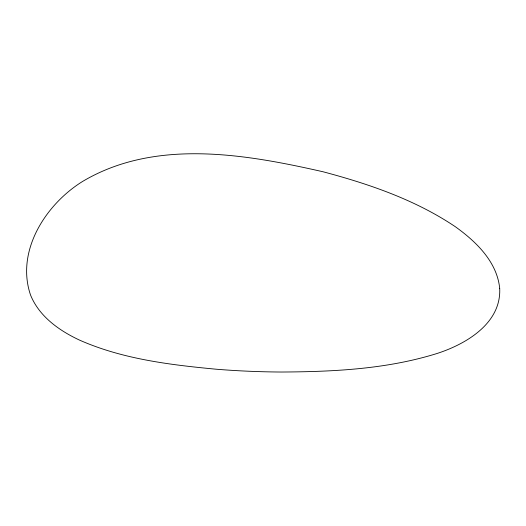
<?xml version="1.0" encoding="UTF-8"?>
<svg xmlns="http://www.w3.org/2000/svg" width="526" height="526" viewBox="0 0 526 526"><rect width="100%" height="100%" fill="white"/><g stroke="black" fill="none" stroke-linecap="round" stroke-linejoin="round"><path stroke-width="0.79" d="M499.7 288.36C501.429 323.312 466.062 344.116 437.034 353.492C386.827 369.147 333.681 371.757 281.43 372.027A528.814 310.084 -4.6 0 1 216.002 369.199C169.668 364.807 122.361 359.054 79.406 340.052C59.168 330.571 39.207 316.474 30.554 295.06C15.51 250.981 45.847 204.134 82.707 181.378C155.236 138.338 245.28 154.098 323.043 171.765C369.272 184.041 415.455 199.88 455.398 226.765C476.063 241.592 496.991 261.672 499.7 288.36"/></g></svg>
